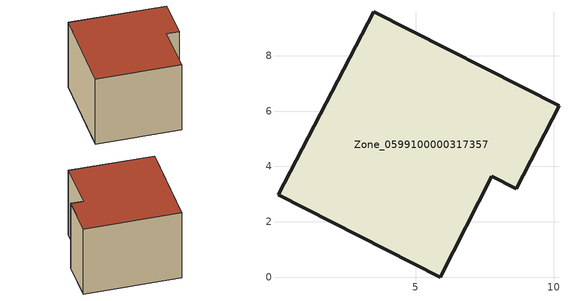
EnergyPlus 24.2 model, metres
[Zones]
Zone_0599100000317357
 floor ground (C_G): 8.64,3.19 7.76,3.64 5.9,0 0.03,2.97 3.48,9.59 10.18,6.2 z0
 wall outside (C_F): 7.76,3.64 8.64,3.19 10.18,6.2 3.48,9.59 0.03,2.97 5.9,0 7.76,3.64 z0:5.83
 roof outside (C_R): 3.48,9.59 0.03,2.97 5.9,0 7.76,3.64 8.64,3.19 10.18,6.2 z5.83
[BUILDING]
Pand.0599100000317357: North Axis=0; Terrain=City; Loads Convergence Tolerance Value=0.04; Temperature Convergence Tolerance Value=0.4; Solar Distribution=FullExterior; Maximum Number of Warmup Days=25; Minimum Number of Warmup Days=1
[Site:Location]
Rotterdam.The.Hague.AP_ZH_NLD Design_Conditions: Latitude=51.96; Longitude=4.45; Time Zone=1; Elevation=-4.5
[SITE:GROUNDTEMPERATURE:BUILDINGSURFACE]
18, 18, 18, 18, 18, 18, 18, 18, 18, 18, 18, 18
[MATERIAL] Thermal Absorptance=0.9; Solar Absorptance=0.7; Visible Absorptance=0.7
Name | Roughness | Thickness | Conductivity | Density | Specific Heat
G.TC.1975-1991 | MediumSmooth | 0.15 | 0.288461 | 540 | 1210
F.TC.1975-1991 | Rough | 0.3 | 0.230769 | 1920 | 840
R.TC.1975-1991 | MediumRough | 0.2 | 0.153846 | 1500 | 1000
[CONSTRUCTION]
C_G: G.TC.1975-1991
C_F: F.TC.1975-1991
C_R: R.TC.1975-1991
[ZONE]
Zone_0599100000317357: Type=1; Multiplier=1; Ceiling Height=Autocalculate; Volume=Autocalculate; Floor Area=autocalculate; Part of Total Floor Area=Yes
[ZONEINFILTRATION:DESIGNFLOWRATE]
Infil_Zone_0599100000317357: Zone or ZoneList or Space or SpaceList=Zone_0599100000317357; Schedule=AlwaysOn; Design Flow Rate Calculation Method=Flow/Area; Flow Rate per Floor Area=0.003; Constant Term Coefficient=1; Temperature Term Coefficient=0; Velocity Term Coefficient=0; Velocity Squared Term Coefficient=0
[HVACTEMPLATE:ZONE:IDEALLOADSAIRSYSTEM]
Zone_0599100000317357: Maximum Heating Supply Air Temperature=50; Minimum Cooling Supply Air Temperature=13; Maximum Heating Supply Air Humidity Ratio=0.0156; Minimum Cooling Supply Air Humidity Ratio=0.0077; Heating Limit=NoLimit; Cooling Limit=NoLimit; Dehumidification Control Type=ConstantSensibleHeatRatio; Cooling Sensible Heat Ratio=0.7; Dehumidification Setpoint=60; Humidification Control Type=None; Humidification Setpoint=30; Outdoor Air Method=None; Outdoor Air Flow Rate per Person=0.00944; Outdoor Air Flow Rate per Zone Floor Area=0; Outdoor Air Flow Rate per Zone=0; Demand Controlled Ventilation Type=None; Outdoor Air Economizer Type=NoEconomizer; Heat Recovery Type=None; Sensible Heat Recovery Effectiveness=0.7; Latent Heat Recovery Effectiveness=0.65
[ZONECONTROL:THERMOSTAT]
ThermostatControl_Zone_0599100000317357: Zone or ZoneList=Zone_0599100000317357; Control Type Schedule=DualSetpointControlType; Control 1=Thermostat_Zone_0599100000317357; Temperature Difference Between Cutout And Setpoint=0
[THERMOSTATSETPOINT:DUALSETPOINT]
Thermostat_Zone_0599100000317357: Heating Setpoint Temperature Schedule=HeatingSetpoint_Zone_0599100000317357; Cooling Setpoint Temperature Schedule=CoolingSetpoint_Zone_0599100000317357
[SCHEDULE:COMPACT]
HeatingSetpoint_Zone_0599100000317357: Through: 12/31, For: AllDays, Until: 24:00, 21
CoolingSetpoint_Zone_0599100000317357: Through: 12/31, For: AllDays, Until: 24:00, 24
DualSetpointControlType: Through: 12/31, For: AllDays, Until: 24:00, 4
AlwaysOn: Through: 12/31, For: AllDays, Until: 24:00, 1
